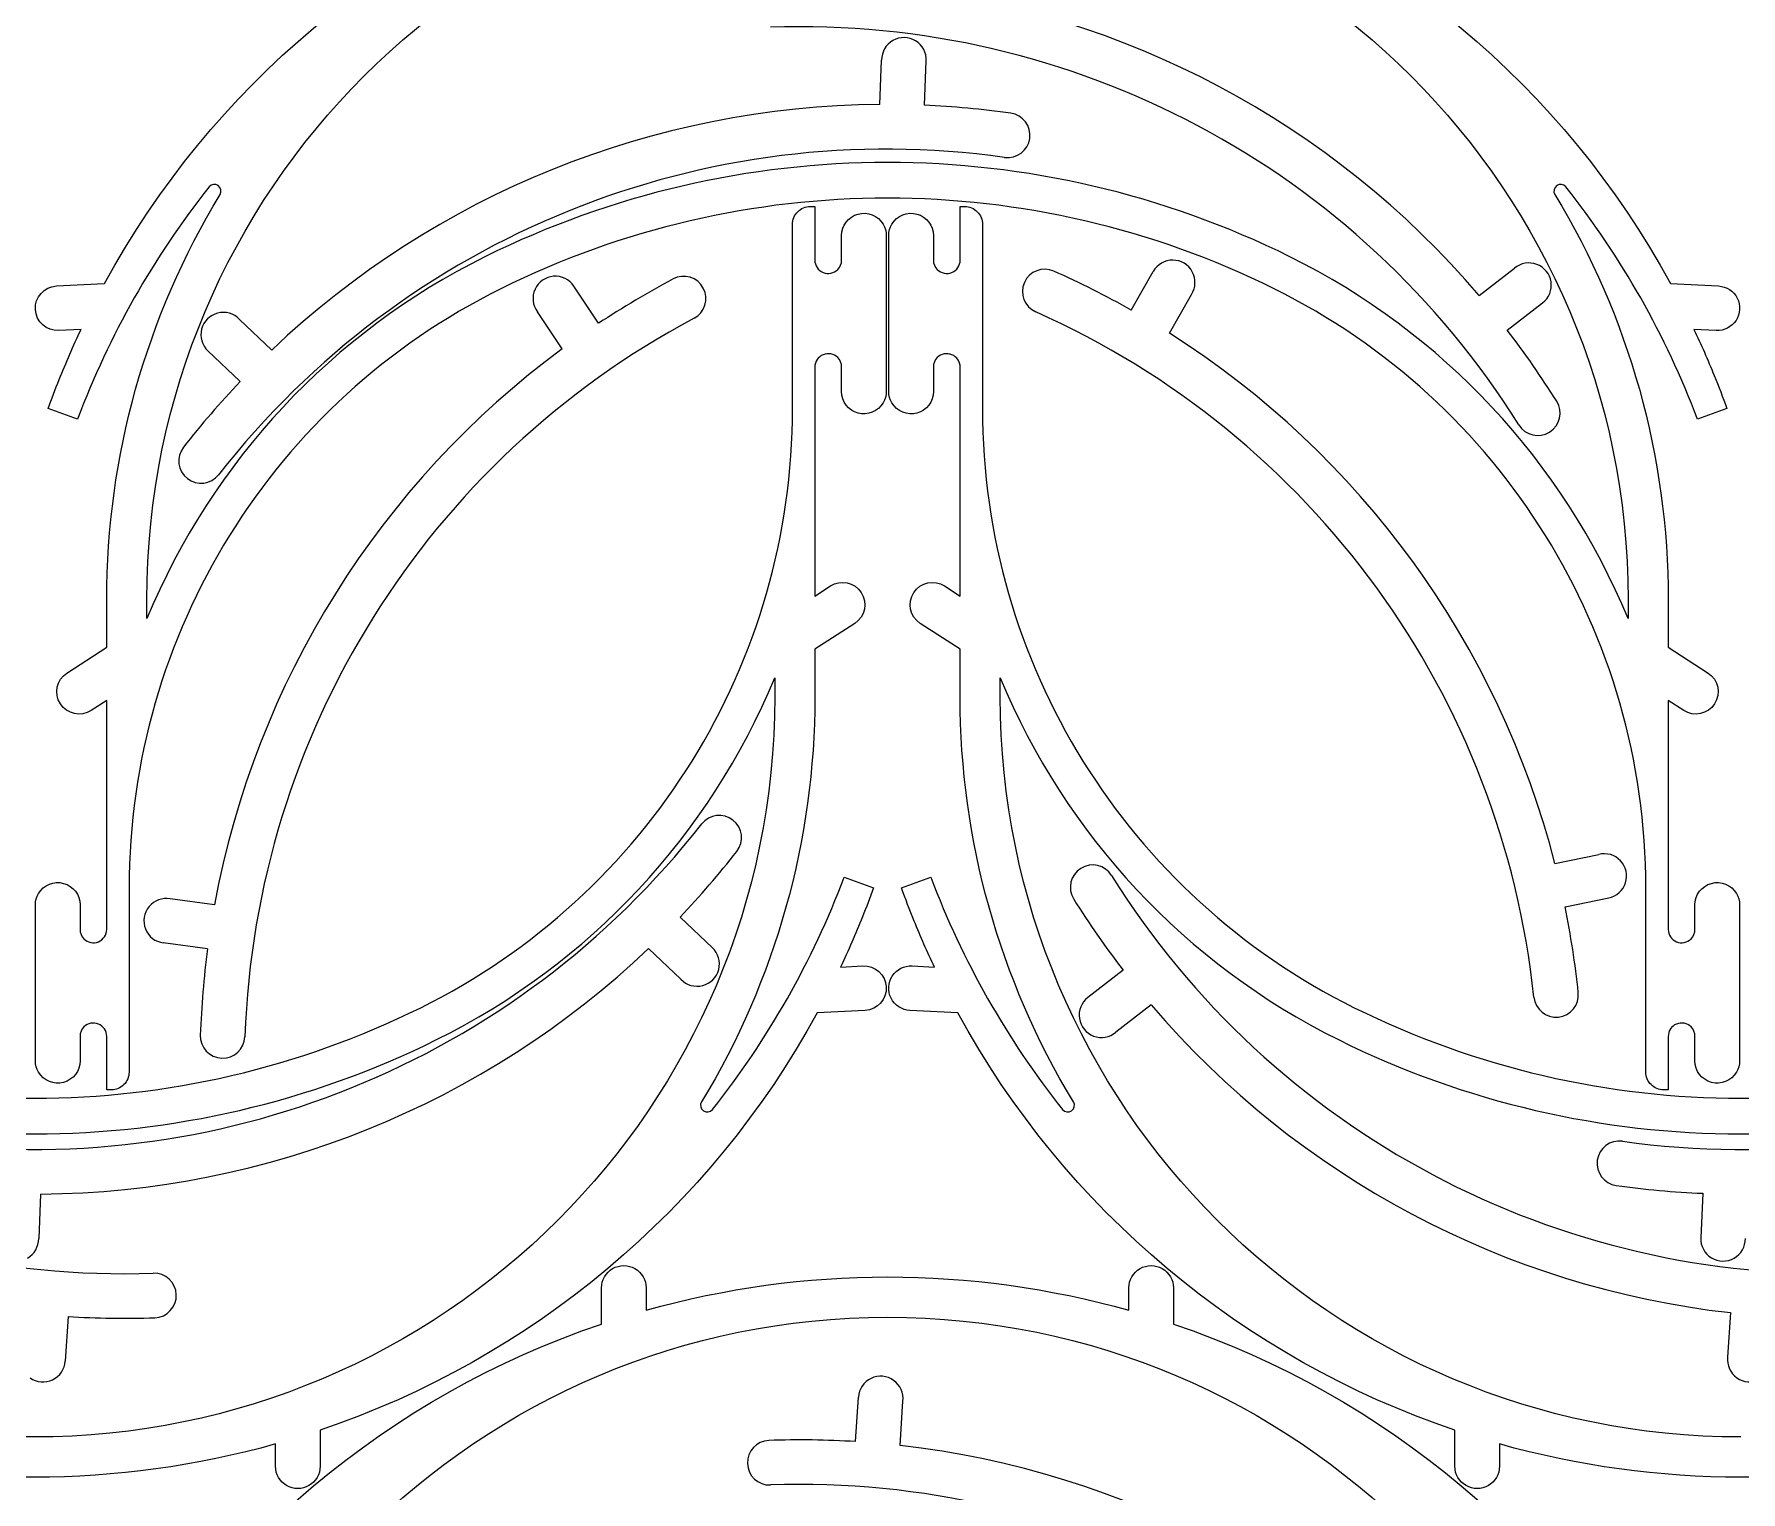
# Model space of a CAD drawing. Extents: x 3 to 3398, y -5 to 2267.
# Drawn here: x 2174 to 2716, y 800 to 1263 of the extents above; entities that cross this region are included whole.
import ezdxf

# ---------------------------------------------------------------- set-up
doc = ezdxf.new("R2010")
doc.units = 0
doc.layers.add('Capa_1', color=7, linetype='CONTINUOUS')

msp = doc.modelspace()

# ---------------------------------------------------------------- linework, layer by layer
at = {"layer": 'Capa_1', "color": 7}
for points in [[(2442.357894, 1240.93336), (2442.958306, 1255.093861)], [(2456.533416, 1240.687208), (2457.133829, 1254.847709)], [(2420.313781, 1208.511893), (2421.731106, 1208.511893), (2421.731106, 1198.590605)], [(2467.897143, 1191.503991), (2467.897143, 1198.590605), (2467.897143, 1208.511893)], [(2414.644492, 1144.291124), (2414.644492, 1198.590605)], [(2474.983758, 1202.842573), (2474.983758, 1198.590605)], [(2522.25733, 1175.561483), (2529.252075, 1187.888437)], [(2632.774315, 1180.252608), (2644.007826, 1188.894859)], [(2353.03517, 1171.39304), (2345.197581, 1183.20204)], [(2534.409294, 1168.258352), (2541.404038, 1180.585308)], [(2641.697602, 1169.235304), (2652.931113, 1177.877556)], [(2249.179127, 1162.884072), (2238.910515, 1172.653202)], [(2341.422247, 1163.260018), (2333.584658, 1175.069018)], [(2188.60626, 1169.476892), (2181.529523, 1169.102945)], [(2708.089679, 1169.103314), (2701.012957, 1169.477289)], [(2239.153104, 1152.859861), (2228.884495, 1162.628992)], [(2421.731106, 1157.488271), (2421.731106, 1084.68292)], [(2187.458574, 1140.900489), (2178.124598, 1144.263257)], [(2711.494598, 1144.263626), (2702.16062, 1140.900857)], [(2462.951197, 1087.897408), (2462.951395, 1087.897805)], [(2462.951395, 1087.897805), (2467.897143, 1084.68292)], [(2680.08508, 1083.618337), (2680.08508, 1077.537937)], [(2692.840986, 1083.617572), (2692.840986, 1068.420243), (2692.842488, 1068.445755), (2705.511483, 1060.210457)], [(2434.401397, 1076.014573), (2421.73239, 1067.779276), (2421.730891, 1067.804787)], [(2467.897143, 1052.60709), (2467.897143, 1067.804419), (2467.895641, 1067.778907), (2455.226646, 1076.014205)], [(2184.107708, 1060.210089), (2196.776715, 1068.445386), (2196.778215, 1068.419874)], [(2480.653049, 1052.606324), (2480.653049, 1058.686724)], [(2196.777999, 978.736391), (2196.777999, 1051.541742)], [(2697.786734, 1048.326857), (2692.840986, 1051.541742)], [(2697.786932, 1048.327254), (2697.786734, 1048.326857)], [(2656.874358, 999.699652), (2670.759485, 1002.542809)], [(2431.050531, 995.324173), (2440.384507, 991.961405)], [(2449.243531, 991.961036), (2458.577509, 995.323805)], [(2203.864613, 991.933537), (2203.864613, 937.634057)], [(2231.013562, 986.569188), (2216.963931, 988.436842)], [(2660.064887, 985.885653), (2673.950014, 988.72881)], [(2378.946933, 982.660308), (2389.215542, 972.891177)], [(2228.794423, 972.566282), (2214.744792, 974.433938)], [(2368.920909, 972.636097), (2379.189521, 962.866967)], [(2429.902845, 966.74777), (2436.979582, 967.121717)], [(2452.64845, 967.121348), (2459.725172, 966.747373)], [(2519.697483, 965.728264), (2508.463972, 957.086013)], [(2528.62077, 954.71096), (2517.387259, 946.068709)], [(2437.727617, 952.968246), (2422.474824, 952.162129)], [(2692.840986, 944.720671), (2692.840986, 937.634057), (2692.840986, 927.712769), (2691.423663, 927.712769)], [(2198.195325, 927.712769), (2196.777999, 927.712769), (2196.777999, 937.634057)], [(2685.754371, 933.382089), (2685.754371, 937.634057)], [(2703.795644, 894.832961), (2703.195231, 880.67246)], [(2175.742143, 894.586809), (2175.14173, 880.426308)], [(2353.953591, 853.28447), (2353.953591, 864.757018)], [(2368.126822, 864.757018), (2368.126822, 857.670403)], [(2535.665836, 864.757018), (2535.665836, 853.28447)], [(2712.582911, 856.896555), (2711.699859, 842.750866)], [(2184.477482, 855.659614), (2183.594428, 841.513927)], [(2434.688579, 815.894861), (2435.571633, 830.040548)], [(2448.812174, 814.65792), (2449.695226, 828.803609)], [(2264.555514, 819.531099), (2264.555514, 808.058551)], [(2625.072293, 808.058551), (2625.072293, 819.531099)], [(2250.382283, 808.058551), (2250.382283, 815.145165)]]:
    msp.add_lwpolyline(points, dxfattribs=at)
for points in [[(2572.683502, 1192.537755)], [(2588.054627, 943.686907)]]:
    msp.add_lwpolyline(points, close=True, dxfattribs=at)
for points in [[(2209.533908, 1083.618337), (2209.558608, 1213.539988), (2314.887841, 1318.849198), (2444.809494, 1318.849198)], [(2444.809494, 1318.849198), (2574.731147, 1318.849198), (2680.06038, 1213.539988), (2680.08508, 1083.618337)], [(2196.034282, 1184.062533), (2230.154564, 1246.53226), (2286.528475, 1293.878781), (2353.953591, 1316.693563)], [(2535.665836, 1316.693563), (2603.090802, 1293.87882), (2659.464613, 1246.532444), (2693.58491, 1184.062901)], [(2632.774315, 1180.252608), (2586.093907, 1235.028071), (2520.326444, 1269.997251), (2448.812174, 1278.067013)], [(2645.399377, 1139.092741), (2594.416625, 1220.682196), (2503.779165, 1268.874989), (2407.629248, 1265.517361)], [(2446.559179, 1261.32092), (2444.317036, 1260.053254), (2442.938587, 1257.669476), (2442.958306, 1255.093861)], [(2453.751323, 1261.196031), (2451.554544, 1262.540777), (2448.801321, 1262.588585), (2446.559179, 1261.32092)], [(2457.133829, 1254.847709), (2457.242958, 1257.421087), (2455.948102, 1259.851286), (2453.751323, 1261.196031)], [(2482.003414, 1224.147667), (2386.731184, 1237.537304), (2291.552727, 1199.082711), (2232.320843, 1123.26936)], [(2442.357894, 1240.93336), (2370.391866, 1240.383082), (2301.32941, 1212.480039), (2249.179127, 1162.884072)], [(2483.975922, 1238.183022), (2474.874427, 1239.46215), (2465.716106, 1240.297866), (2456.533416, 1240.687208)], [(2490.005958, 1230.179286), (2490.550575, 1234.0545), (2487.851029, 1237.637639), (2483.975922, 1238.183022)], [(2572.683502, 1192.537755), (2492.119468, 1232.508707), (2397.499516, 1232.508707), (2316.935483, 1192.537755)], [(2482.003414, 1224.147667), (2485.878736, 1223.603816), (2489.461341, 1226.304071), (2490.005958, 1230.179286)], [(2567.644126, 1182.380596), (2490.255031, 1220.776336), (2399.363946, 1220.776336), (2321.974851, 1182.380596)], [(2229.294531, 1214.734986), (2211.613433, 1192.436039), (2197.500159, 1167.528122), (2187.458574, 1140.900489)], [(2232.174895, 1215.159307), (2231.253351, 1215.800611), (2229.991993, 1215.614794), (2229.294531, 1214.734986)], [(2232.777809, 1212.310967), (2233.360465, 1213.270669), (2233.09644, 1214.518002), (2232.174895, 1215.159307)], [(2657.444319, 1215.159699), (2656.522769, 1214.518402), (2656.258734, 1213.271071), (2656.841382, 1212.311364)], [(2660.32468, 1214.735355), (2659.627225, 1215.615169), (2658.365869, 1215.800996), (2657.444319, 1215.159699)], [(2702.16062, 1140.900857), (2692.119041, 1167.52849), (2678.005772, 1192.436406), (2660.32468, 1214.735355)], [(2196.778215, 1083.617204), (2196.778222, 1129.000766), (2209.23006, 1173.51443), (2232.777809, 1212.310967)], [(2656.841382, 1212.311364), (2680.38914, 1173.51482), (2692.840981, 1129.001145), (2692.840986, 1083.617572)], [(2414.644492, 1202.842573), (2414.644484, 1204.346167), (2415.241779, 1205.788181), (2416.304978, 1206.851385)], [(2416.304978, 1206.851385), (2417.368176, 1207.914589), (2418.810187, 1208.511892), (2420.313781, 1208.511893)], [(2430.235043, 1199.299266), (2430.235064, 1202.489863), (2432.367256, 1205.287035), (2435.443795, 1206.132502)], [(2435.443795, 1206.132502), (2438.520334, 1206.97797), (2441.782525, 1205.663235), (2443.413029, 1202.920724)], [(2446.215222, 1202.920724), (2447.845728, 1205.663233), (2451.107917, 1206.977966), (2454.184455, 1206.132499)], [(2454.184455, 1206.132499), (2457.260993, 1205.287032), (2459.393185, 1202.489862), (2459.393206, 1199.299266)], [(2467.897143, 1208.511893), (2467.897143, 1208.511893), (2469.314466, 1208.511893), (2469.314466, 1208.511893)], [(2469.314466, 1208.511893), (2470.818061, 1208.511893), (2472.260071, 1207.914591), (2473.323271, 1206.851386)], [(2473.323271, 1206.851386), (2474.38647, 1205.788181), (2474.983765, 1204.346168), (2474.983758, 1202.842573)], [(2414.644492, 1198.590605), (2414.644492, 1198.590605), (2414.644492, 1202.842573), (2414.644492, 1202.842573)], [(2421.731106, 1198.590605), (2421.731106, 1198.590605), (2421.731106, 1191.503991), (2421.731106, 1191.503991)], [(2430.235043, 1191.503991), (2430.235043, 1191.503991), (2430.235043, 1199.299266), (2430.235043, 1199.299266)], [(2443.413029, 1202.920724), (2444.064441, 1201.82505), (2444.408264, 1200.573958), (2444.408272, 1199.299266)], [(2444.408272, 1199.299266), (2444.408272, 1199.299266), (2444.408272, 1149.692995), (2444.408272, 1149.692995)], [(2445.219978, 1199.299266), (2445.219987, 1200.573958), (2445.56381, 1201.82505), (2446.215222, 1202.920724)], [(2445.219978, 1149.692995), (2445.219978, 1149.692995), (2445.219978, 1199.299266), (2445.219978, 1199.299266)], [(2459.393206, 1199.299266), (2459.393206, 1199.299266), (2459.393206, 1191.503991), (2459.393206, 1191.503991)], [(2474.983758, 1198.590605), (2474.983758, 1198.590605), (2474.983758, 1144.291124), (2474.983758, 1144.291124)], [(2316.935483, 1192.537755), (2268.402474, 1168.458634), (2230.244532, 1127.601168), (2209.533908, 1077.537937)], [(2421.731106, 1191.503991), (2421.731107, 1189.784231), (2422.767066, 1188.233811), (2424.355916, 1187.575687)], [(2424.355916, 1187.575687), (2425.944767, 1186.917564), (2427.773613, 1187.281343), (2428.989667, 1188.497395)], [(2428.989667, 1188.497395), (2429.787067, 1189.294793), (2430.235042, 1190.376298), (2430.235043, 1191.503991)], [(2459.393206, 1191.503991), (2459.393207, 1190.376299), (2459.841181, 1189.294794), (2460.63858, 1188.497395)], [(2460.63858, 1188.497395), (2461.854634, 1187.281341), (2463.683481, 1186.917561), (2465.272333, 1187.575684)], [(2465.272333, 1187.575684), (2466.861184, 1188.233808), (2467.897143, 1189.78423), (2467.897143, 1191.503991)], [(2497.657744, 1187.980132), (2494.082458, 1189.571115), (2489.894339, 1187.962982), (2488.302649, 1184.388011)], [(2522.25733, 1175.561483), (2514.263646, 1180.097388), (2506.054086, 1184.241834), (2497.657744, 1187.980132)], [(2535.484717, 1191.479756), (2532.909111, 1191.50345), (2530.52319, 1190.128655), (2529.252075, 1187.888437)], [(2541.650234, 1187.774382), (2540.420549, 1190.037606), (2538.060323, 1191.456062), (2535.484717, 1191.479756)], [(2541.404038, 1180.585308), (2542.785673, 1182.759104), (2542.87992, 1185.511158), (2541.650234, 1187.774382)], [(2680.08508, 1077.537937), (2659.374455, 1127.601168), (2621.216512, 1168.458635), (2572.683502, 1192.537755)], [(2651.092626, 1190.139107), (2648.680316, 1191.041848), (2645.968186, 1190.565538), (2644.007826, 1188.894859)], [(2655.619977, 1184.549328), (2655.238049, 1187.096545), (2653.504936, 1189.236366), (2651.092626, 1190.139107)], [(2174.083956, 1175.805937), (2173.877499, 1179.712286), (2176.875292, 1183.047095), (2180.781488, 1183.256416)], [(2180.781488, 1183.256416), (2180.781488, 1183.256416), (2196.034282, 1184.062533), (2196.034282, 1184.062533)], [(2321.974851, 1182.380596), (2249.626542, 1146.485783), (2203.864604, 1072.696867), (2203.864613, 991.933537)], [(2332.837651, 1182.223354), (2331.768835, 1179.879892), (2332.054796, 1177.141144), (2333.584658, 1175.069018)], [(2338.729626, 1186.349753), (2336.161973, 1186.146441), (2333.906468, 1184.566815), (2332.837651, 1182.223354)], [(2345.197581, 1183.20204), (2343.773275, 1185.348091), (2341.297279, 1186.553066), (2338.729626, 1186.349753)], [(2376.708547, 1185.497412), (2368.593431, 1181.182523), (2360.692972, 1176.475505), (2353.03517, 1171.39304)], [(2386.291428, 1182.566619), (2384.454238, 1186.021851), (2380.164143, 1187.333918), (2376.708547, 1185.497412)], [(2383.36253, 1172.983159), (2386.817399, 1174.821032), (2388.128617, 1179.111387), (2386.291428, 1182.566619)], [(2488.302649, 1184.388011), (2486.71096, 1180.81304), (2488.318264, 1176.624602), (2491.89292, 1175.032206)], [(2685.754371, 991.933537), (2685.754379, 1072.696869), (2639.992438, 1146.485785), (2567.644126, 1182.380596)], [(2652.931113, 1177.877556), (2654.972581, 1179.448093), (2656.001904, 1182.002112), (2655.619977, 1184.549328)], [(2693.58491, 1184.062901), (2693.58491, 1184.062901), (2708.837713, 1183.256813), (2708.837713, 1183.256813)], [(2708.837713, 1183.256813), (2711.365992, 1183.123189), (2713.630931, 1181.650895), (2714.779349, 1179.39453)], [(2714.779349, 1179.39453), (2715.927768, 1177.138164), (2715.785193, 1174.440522), (2714.405332, 1172.31778)], [(2181.529523, 1169.102945), (2177.623024, 1168.899352), (2174.290413, 1171.899589), (2174.083956, 1175.805937)], [(2231.994548, 1174.631281), (2229.501064, 1173.985645), (2227.553751, 1172.038684), (2226.907666, 1169.545317)], [(2238.910515, 1172.653202), (2237.135538, 1174.519687), (2234.488032, 1175.276916), (2231.994548, 1174.631281)], [(2383.36253, 1172.983159), (2298.415446, 1127.815991), (2244.017499, 1040.761078), (2240.659868, 944.611162)], [(2650.178391, 957.170945), (2640.12186, 1052.852429), (2579.78378, 1135.900672), (2491.89292, 1175.032206)], [(2714.405332, 1172.31778), (2713.025471, 1170.195038), (2710.617958, 1168.96969), (2708.089679, 1169.103314)], [(2181.650761, 1153.538416), (2183.80571, 1158.921126), (2186.125301, 1164.236451), (2188.60626, 1169.476892)], [(2226.907666, 1169.545317), (2226.26158, 1167.051949), (2227.018331, 1164.404307), (2228.884495, 1162.628992)], [(2656.874358, 999.699652), (2638.930268, 1069.394856), (2595.148344, 1129.655505), (2534.409294, 1168.258352)], [(2657.418987, 1146.603465), (2652.548527, 1154.397822), (2647.301867, 1161.950691), (2641.697602, 1169.235304)], [(2701.012957, 1169.477289), (2703.291567, 1164.664226), (2705.434096, 1159.787909), (2707.437994, 1154.854145)], [(2341.422247, 1163.260018), (2283.523953, 1120.514264), (2244.05225, 1057.346335), (2231.013562, 986.569188)], [(2424.355955, 1161.416505), (2422.767113, 1160.758403), (2421.731142, 1159.208015), (2421.731106, 1157.488271)], [(2428.989667, 1160.494781), (2427.773623, 1161.710823), (2425.944798, 1162.074607), (2424.355955, 1161.416505)], [(2430.235043, 1157.488271), (2430.23502, 1158.615934), (2429.787046, 1159.697404), (2428.989667, 1160.494781)], [(2460.63858, 1160.494781), (2459.841202, 1159.697403), (2459.393229, 1158.615933), (2459.393206, 1157.488271)], [(2465.272294, 1161.416508), (2463.68345, 1162.07461), (2461.854623, 1161.710825), (2460.63858, 1160.494781)], [(2467.897143, 1157.488271), (2467.897109, 1159.208016), (2466.861137, 1160.758406), (2465.272294, 1161.416508)], [(2430.235043, 1149.692995), (2430.235043, 1149.692995), (2430.235043, 1157.488271), (2430.235043, 1157.488271)], [(2459.393206, 1157.488271), (2459.393206, 1157.488271), (2459.393206, 1149.692995), (2459.393206, 1149.692995)], [(2467.897143, 1084.68292), (2467.897143, 1084.68292), (2467.897143, 1157.488271), (2467.897143, 1157.488271)], [(2178.124598, 1144.263257), (2179.245778, 1147.375314), (2180.421345, 1150.467507), (2181.650761, 1153.538416)], [(2239.153104, 1152.859861), (2232.818087, 1146.200958), (2226.810676, 1139.237889), (2221.152163, 1131.995331)], [(2435.443768, 1142.85971), (2432.367222, 1143.705192), (2430.235038, 1146.502388), (2430.235043, 1149.692995)], [(2444.408272, 1149.692995), (2444.408274, 1148.418284), (2444.064451, 1147.167171), (2443.413029, 1146.07148)], [(2446.215222, 1146.07148), (2445.5638, 1147.167171), (2445.219977, 1148.418284), (2445.219978, 1149.692995)], [(2459.393206, 1149.692995), (2459.39321, 1146.502389), (2457.261027, 1143.705196), (2454.184482, 1142.859713)], [(2707.437994, 1154.854145), (2708.860684, 1151.351377), (2710.213157, 1147.820498), (2711.494598, 1144.263626)], [(2296.534255, 953.844066), (2368.882564, 989.738879), (2414.644501, 1063.527795), (2414.644492, 1144.291124)], [(2443.413029, 1146.07148), (2441.782519, 1143.328961), (2438.520314, 1142.014227), (2435.443768, 1142.85971)], [(2454.184482, 1142.859713), (2451.107937, 1142.014231), (2447.845733, 1143.328963), (2446.215222, 1146.07148)], [(2474.983758, 1144.291124), (2474.98375, 1063.527793), (2520.745691, 989.738876), (2593.094003, 953.844066)], [(2655.163802, 1136.839487), (2658.482461, 1138.913226), (2659.49207, 1143.284396), (2657.418987, 1146.603465)], [(2645.399377, 1139.092741), (2647.473773, 1135.774492), (2651.845142, 1134.765747), (2655.163802, 1136.839487)], [(2221.152163, 1131.995331), (2218.743499, 1128.91114), (2219.290666, 1124.458383), (2222.37438, 1122.049109)], [(2222.37438, 1122.049109), (2225.458095, 1119.639836), (2229.91096, 1120.186122), (2232.320843, 1123.26936)], [(2426.67684, 1087.897805), (2429.958026, 1090.02386), (2434.341156, 1089.090868), (2436.472023, 1085.812805)], [(2453.161786, 1085.808678), (2455.291192, 1089.084489), (2459.670205, 1090.018822), (2462.951197, 1087.897408)], [(2421.731106, 1084.68292), (2421.731106, 1084.68292), (2426.67684, 1087.897805), (2426.67684, 1087.897805)], [(2436.472023, 1085.812805), (2438.60289, 1082.534741), (2437.67633, 1078.150248), (2434.401397, 1076.014573)], [(2455.226646, 1076.014205), (2451.956036, 1078.15159), (2451.03238, 1082.532867), (2453.161786, 1085.808678)], [(2196.778215, 1068.419874), (2196.778215, 1068.419874), (2196.778215, 1083.617203), (2196.778215, 1083.617204)], [(2209.533908, 1077.537937), (2209.533908, 1077.537937), (2209.533908, 1083.618337), (2209.533908, 1083.618337)], [(2421.730891, 1067.804787), (2421.730891, 1067.804787), (2421.730891, 1052.607458), (2421.730891, 1052.607458)], [(2182.037082, 1050.411857), (2179.906215, 1053.68992), (2180.832775, 1058.074414), (2184.107708, 1060.210089)], [(2301.573623, 943.686907), (2350.106632, 967.766027), (2388.264573, 1008.623494), (2408.975198, 1058.686724)], [(2408.975198, 1058.686724), (2408.975198, 1058.686724), (2408.975198, 1052.606324), (2408.975198, 1052.606324)], [(2480.653049, 1058.686724), (2501.363674, 1008.623494), (2539.521617, 967.766027), (2588.054627, 943.686907)], [(2705.511483, 1060.210457), (2708.782093, 1058.073072), (2709.705749, 1053.691794), (2707.576343, 1050.415984)], [(2173.699612, 817.375464), (2043.777959, 817.375464), (1938.448726, 922.684674), (1938.424025, 1052.606324)], [(2408.975198, 1052.606324), (2408.950497, 922.684674), (2303.621264, 817.375464), (2173.699612, 817.375464)], [(2421.730891, 1052.607458), (2421.730883, 1007.223896), (2409.279045, 962.710231), (2385.731296, 923.913695)], [(2503.896747, 923.913298), (2480.348989, 962.709842), (2467.897148, 1007.223517), (2467.897143, 1052.60709)], [(2715.928635, 817.375464), (2586.006982, 817.375464), (2480.677749, 922.684674), (2480.653049, 1052.606324)], [(2191.832265, 1048.326857), (2188.551079, 1046.200802), (2184.167949, 1047.133794), (2182.037082, 1050.411857)], [(2196.777999, 1051.541742), (2196.777999, 1051.541742), (2191.832265, 1048.326857), (2191.832265, 1048.326857)], [(2692.840986, 1051.541742), (2692.840986, 1051.541742), (2692.840986, 978.736391), (2692.840986, 978.736391)], [(2707.576343, 1050.415984), (2705.446937, 1047.140173), (2701.067924, 1046.205839), (2697.786932, 1048.327254)], [(2395.725656, 1013.47106), (2392.641941, 1015.880333), (2388.189076, 1015.334048), (2385.779193, 1012.250809)], [(2136.096622, 911.372503), (2231.368852, 897.982866), (2326.54731, 936.437459), (2385.779193, 1012.250809)], [(2396.947874, 1003.524838), (2399.356537, 1006.60903), (2398.809371, 1011.061787), (2395.725656, 1013.47106)], [(2678.325646, 911.372503), (2773.597876, 897.982866), (2868.776333, 936.437459), (2928.008217, 1012.250809)], [(2378.946933, 982.660308), (2385.28195, 989.319211), (2391.28936, 996.28228), (2396.947874, 1003.524838)], [(2677.672703, 1000.55536), (2675.900269, 1002.424225), (2673.253822, 1003.18504), (2670.759485, 1002.542809)], [(2506.231283, 998.124081), (2502.912624, 996.050342), (2501.903015, 991.679172), (2503.976098, 988.360103)], [(2515.995708, 995.870827), (2513.921312, 999.189076), (2509.549943, 1000.197821), (2506.231283, 998.124081)], [(2679.291461, 993.546639), (2680.064813, 996.003488), (2679.445137, 998.686494), (2677.672703, 1000.55536)], [(1973.766684, 995.870827), (2024.749436, 914.281372), (2115.386897, 866.088579), (2211.536813, 869.446207)], [(2175.096076, 990.153181), (2176.726586, 992.895701), (2179.988792, 994.210434), (2183.065338, 993.364952)], [(2183.065338, 993.364952), (2186.141884, 992.519469), (2188.274067, 989.722274), (2188.274062, 986.531666)], [(2389.214574, 921.489676), (2406.895672, 943.788623), (2421.008947, 968.69654), (2431.050531, 995.324173)], [(2458.577509, 995.323805), (2468.619088, 968.696172), (2482.732357, 943.788256), (2500.413449, 921.489307)], [(2515.995708, 995.870827), (2566.97846, 914.281372), (2657.61592, 866.088579), (2753.765837, 869.446207)], [(2673.950014, 988.72881), (2676.473352, 989.245479), (2678.51811, 991.08979), (2679.291461, 993.546639)], [(2701.344923, 986.531666), (2701.344919, 989.722273), (2703.477102, 992.519466), (2706.553647, 993.364948)], [(2706.553647, 993.364948), (2709.630192, 994.210431), (2712.892396, 992.895699), (2714.522907, 990.153181)], [(2174.100833, 986.531666), (2174.100831, 987.806378), (2174.444654, 989.05749), (2175.096076, 990.153181)], [(2216.963931, 988.436842), (2214.430852, 988.903553), (2211.843886, 987.96), (2210.20611, 985.972037)], [(2440.384507, 991.961405), (2439.263327, 988.849348), (2438.08776, 985.757154), (2436.858345, 982.686246)], [(2453.300135, 981.370517), (2451.877444, 984.873284), (2450.524972, 988.404164), (2449.243531, 991.961036)], [(2503.976098, 988.360103), (2508.846558, 980.565746), (2514.093218, 973.012877), (2519.697483, 965.728264)], [(2685.754371, 937.634057), (2685.754371, 937.634057), (2685.754371, 991.933537), (2685.754371, 991.933537)], [(2714.522907, 990.153181), (2715.174329, 989.05749), (2715.518152, 987.806378), (2715.518151, 986.531666)], [(2174.100833, 936.925396), (2174.100833, 936.925396), (2174.100833, 986.531666), (2174.100833, 986.531666)], [(2188.274062, 986.531666), (2188.274062, 986.531666), (2188.274062, 978.736391), (2188.274062, 978.736391)], [(2210.20611, 985.972037), (2208.568334, 983.984074), (2208.13732, 981.264348), (2209.08019, 978.867411)], [(2436.858345, 982.686246), (2434.703395, 977.303536), (2432.383804, 971.98821), (2429.902845, 966.74777)], [(2664.27403, 958.65249), (2663.31331, 967.79308), (2661.908604, 976.881538), (2660.064887, 985.885653)], [(2701.344923, 978.736391), (2701.344923, 978.736391), (2701.344923, 986.531666), (2701.344923, 986.531666)], [(2715.518151, 986.531666), (2715.518151, 986.531666), (2715.518151, 936.925396), (2715.518151, 936.925396)], [(2188.274062, 978.736391), (2188.274086, 977.608728), (2188.722059, 976.527258), (2189.519438, 975.729881)], [(2194.15315, 974.808157), (2195.741993, 975.466258), (2196.777964, 977.016647), (2196.777999, 978.736391)], [(2209.08019, 978.867411), (2210.023061, 976.470475), (2212.191531, 974.773294), (2214.744792, 974.433938)], [(2459.725172, 966.747373), (2457.446562, 971.560436), (2455.304033, 976.436752), (2453.300135, 981.370517)], [(2692.840986, 978.736391), (2692.84102, 977.016646), (2693.876992, 975.466255), (2695.465835, 974.808153)], [(2700.099549, 975.729881), (2700.896927, 976.527258), (2701.3449, 977.608728), (2701.344923, 978.736391)], [(2175.742143, 894.586809), (2247.70817, 895.137087), (2316.770626, 923.040131), (2368.920909, 972.636097)], [(2189.519438, 975.729881), (2190.735482, 974.513839), (2192.564307, 974.150055), (2194.15315, 974.808157)], [(2228.794423, 972.566282), (2227.583291, 963.455487), (2226.815983, 954.291178), (2226.495219, 945.105835)], [(2391.192371, 965.974853), (2391.838456, 968.46822), (2391.081705, 971.115863), (2389.215542, 972.891177)], [(2695.465835, 974.808153), (2697.054679, 974.150051), (2698.883506, 974.513837), (2700.099549, 975.729881)], [(2386.105488, 960.888889), (2388.598973, 961.534524), (2390.546285, 963.481485), (2391.192371, 965.974853)], [(2436.979582, 967.121717), (2440.886081, 967.32531), (2444.218692, 964.325073), (2444.425149, 960.418725)], [(2446.332797, 963.906882), (2447.712658, 966.029624), (2450.120171, 967.254972), (2452.64845, 967.121348)], [(2379.189521, 962.866967), (2380.964498, 961.000483), (2383.612004, 960.243253), (2386.105488, 960.888889)], [(2444.425149, 960.418725), (2444.631607, 956.512376), (2441.633813, 953.177566), (2437.727617, 952.968246)], [(2445.95878, 956.830132), (2444.810361, 959.086498), (2444.952936, 961.78414), (2446.332797, 963.906882)], [(2451.900416, 952.967849), (2449.372137, 953.101472), (2447.107198, 954.573766), (2445.95878, 956.830132)], [(2508.463972, 957.086013), (2506.422504, 955.515475), (2505.393181, 952.961456), (2505.775108, 950.41424)], [(2528.62077, 954.71096), (2575.301178, 899.935497), (2641.068641, 864.966317), (2712.582911, 856.896555)], [(2650.178391, 957.170945), (2650.588221, 953.279168), (2654.074977, 950.456232), (2657.966836, 950.865292)], [(2657.966836, 950.865292), (2661.858695, 951.274352), (2664.68232, 954.76055), (2664.27403, 958.65249)], [(2050.86498, 953.844066), (2128.254075, 915.448326), (2219.14516, 915.448326), (2296.534255, 953.844066)], [(2194.153189, 948.648974), (2192.564339, 949.307098), (2190.735493, 948.943319), (2189.519438, 947.727266)], [(2422.474824, 952.162129), (2388.354541, 889.692402), (2331.98063, 842.345881), (2264.555514, 819.531099)], [(2467.153219, 952.161761), (2467.153219, 952.161761), (2451.900416, 952.967849), (2451.900416, 952.967849)], [(2625.072293, 819.531099), (2557.647327, 842.345842), (2501.273516, 889.692218), (2467.153219, 952.161761)], [(2505.775108, 950.41424), (2506.157036, 947.867024), (2507.89015, 945.727202), (2510.302459, 944.824461)], [(2593.094003, 953.844066), (2670.483098, 915.448326), (2761.374183, 915.448326), (2838.763278, 953.844066)], [(2700.099549, 947.727266), (2698.883495, 948.943321), (2697.054648, 949.307101), (2695.465796, 948.648977)], [(2045.825603, 943.686907), (2126.389637, 903.715955), (2221.009589, 903.715955), (2301.573623, 943.686907)], [(2189.519438, 947.727266), (2188.722038, 946.929868), (2188.274063, 945.848364), (2188.274062, 944.720671)], [(2188.274062, 944.720671), (2188.274062, 944.720671), (2188.274062, 936.925396), (2188.274062, 936.925396)], [(2196.777999, 944.720671), (2196.777998, 946.440431), (2195.74204, 947.990851), (2194.153189, 948.648974)], [(2196.777999, 937.634057), (2196.777999, 937.634057), (2196.777999, 944.720671), (2196.777999, 944.720671)], [(2226.495219, 945.105835), (2226.359411, 941.194895), (2229.419343, 937.914155), (2233.330256, 937.777574)], [(2233.330256, 937.777574), (2237.241169, 937.640993), (2240.522514, 940.700276), (2240.659868, 944.611162)], [(2510.302459, 944.824461), (2512.714769, 943.92172), (2515.426899, 944.39803), (2517.387259, 946.068709)], [(2588.054627, 943.686907), (2668.618661, 903.715955), (2763.238613, 903.715955), (2843.802646, 943.686907)], [(2695.465796, 948.648977), (2693.876945, 947.990854), (2692.840986, 946.440432), (2692.840986, 944.720671)], [(2701.344923, 944.720671), (2701.344922, 945.848363), (2700.896948, 946.929868), (2700.099549, 947.727266)], [(2701.344923, 936.925396), (2701.344923, 936.925396), (2701.344923, 944.720671), (2701.344923, 944.720671)], [(2175.096076, 933.303937), (2174.444664, 934.399612), (2174.100842, 935.650703), (2174.100833, 936.925396)], [(2183.06531, 930.092159), (2179.988771, 929.246692), (2176.726581, 930.561427), (2175.096076, 933.303937)], [(2188.274062, 936.925396), (2188.274042, 933.734799), (2186.141849, 930.937627), (2183.06531, 930.092159)], [(2203.864613, 933.382089), (2203.864621, 931.878495), (2203.267326, 930.436481), (2202.204127, 929.373277)], [(2203.864613, 937.634057), (2203.864613, 937.634057), (2203.864613, 933.382089), (2203.864613, 933.382089)], [(2687.414858, 929.373276), (2686.351659, 930.43648), (2685.754364, 931.878494), (2685.754371, 933.382089)], [(2706.553674, 930.092163), (2703.477136, 930.93763), (2701.344944, 933.7348), (2701.344923, 936.925396)], [(2714.522907, 933.303937), (2712.892401, 930.561429), (2709.630212, 929.246696), (2706.553674, 930.092163)], [(2715.518151, 936.925396), (2715.518142, 935.650703), (2715.174319, 934.399612), (2714.522907, 933.303937)], [(2202.204127, 929.373277), (2201.140929, 928.310072), (2199.698919, 927.71277), (2198.195325, 927.712769)], [(2691.423663, 927.712769), (2689.920068, 927.712769), (2688.478058, 928.310071), (2687.414858, 929.373276)], [(2385.731296, 923.913695), (2385.14864, 922.953993), (2385.412666, 921.70666), (2386.33421, 921.065355)], [(2503.293809, 921.064963), (2504.215359, 921.70626), (2504.479395, 922.953591), (2503.896747, 923.913298)], [(2386.33421, 921.065355), (2387.255755, 920.424051), (2388.517112, 920.609867), (2389.214574, 921.489676)], [(2500.413449, 921.489307), (2501.110904, 920.609493), (2502.372259, 920.423666), (2503.293809, 921.064963)], [(2678.325646, 911.372503), (2674.450324, 911.916353), (2670.867719, 909.216098), (2670.323102, 905.340884)], [(2670.323102, 905.340884), (2669.778485, 901.465669), (2672.478031, 897.88253), (2676.353138, 897.337147)], [(2676.353138, 897.337147), (2685.454633, 896.05802), (2694.612954, 895.222304), (2703.795644, 894.832961)], [(2171.540858, 874.199249), (2173.783, 875.466915), (2175.161449, 877.850693), (2175.14173, 880.426308)], [(2703.195231, 880.67246), (2703.086102, 878.099083), (2704.380958, 875.668884), (2706.577737, 874.324138)], [(2713.769881, 874.199249), (2716.012024, 875.466915), (2717.390473, 877.850693), (2717.370754, 880.426308)], [(2706.577737, 874.324138), (2708.774516, 872.979392), (2711.527739, 872.931584), (2713.769881, 874.199249)], [(2218.865043, 862.611136), (2218.72848, 866.52205), (2215.447754, 869.581996), (2211.536813, 869.446207)], [(2353.953591, 864.757018), (2353.953591, 867.288822), (2355.304292, 869.628305), (2357.496899, 870.894207)], [(2357.496899, 870.894207), (2359.689505, 872.160109), (2362.390908, 872.160109), (2364.583514, 870.894207)], [(2364.583514, 870.894207), (2366.776121, 869.628305), (2368.126822, 867.288822), (2368.126822, 864.757018)], [(2368.126822, 857.670403), (2418.277587, 871.762637), (2471.341843, 871.762637), (2521.492608, 857.670403)], [(2521.492608, 864.757018), (2521.492608, 867.288821), (2522.843309, 869.628304), (2525.035915, 870.894206)], [(2525.035915, 870.894206), (2527.228521, 872.160107), (2529.929923, 872.160107), (2532.122529, 870.894206)], [(2532.122529, 870.894206), (2534.315135, 869.628304), (2535.665836, 867.288821), (2535.665836, 864.757018)], [(2212.031421, 855.281555), (2215.942308, 855.418891), (2219.001606, 858.700222), (2218.865043, 862.611136)], [(2521.492608, 857.670403), (2521.492608, 857.670403), (2521.492608, 864.757018), (2521.492608, 864.757018)], [(2184.477482, 855.659614), (2193.650568, 855.08697), (2202.846077, 854.960801), (2212.031421, 855.281555)], [(2196.034282, 720.65344), (2230.154564, 783.123167), (2286.528475, 830.469688), (2353.953591, 853.28447)], [(2209.533908, 620.209244), (2209.558608, 750.130895), (2314.887841, 855.440105), (2444.809494, 855.440105)], [(2444.809494, 855.440105), (2574.731147, 855.440105), (2680.06038, 750.130895), (2680.08508, 620.209244)], [(2535.665836, 853.28447), (2603.090802, 830.469727), (2659.464613, 783.123351), (2693.58491, 720.653808)], [(2179.566897, 835.55386), (2181.892224, 836.661636), (2183.434005, 838.943213), (2183.594428, 841.513927)], [(2711.699859, 842.750866), (2711.410983, 840.191402), (2712.532696, 837.676557), (2714.630062, 836.181444)], [(2172.401038, 836.181444), (2174.498404, 834.68633), (2177.241571, 834.446085), (2179.566897, 835.55386)], [(2439.599164, 836.000615), (2437.273838, 834.892839), (2435.732056, 832.611263), (2435.571633, 830.040548)], [(2446.765023, 835.373031), (2444.667657, 836.868145), (2441.92449, 837.10839), (2439.599164, 836.000615)], [(2449.695226, 828.803609), (2449.984102, 831.363073), (2448.862389, 833.877918), (2446.765023, 835.373031)], [(2714.630062, 836.181444), (2716.727428, 834.68633), (2719.470595, 834.446085), (2721.795921, 835.55386)], [(2250.382283, 815.145165), (2200.231518, 801.052931), (2147.167262, 801.052931), (2097.016498, 815.145165)], [(2407.13464, 816.27292), (2403.223753, 816.135584), (2400.164455, 812.854253), (2400.301019, 808.943339)], [(2434.688579, 815.894861), (2425.515493, 816.467505), (2416.319984, 816.593674), (2407.13464, 816.27292)], [(2632.774315, 716.843515), (2586.093907, 771.618978), (2520.326444, 806.588158), (2448.812174, 814.65792)], [(2792.611307, 815.145165), (2742.460542, 801.052931), (2689.396286, 801.052931), (2639.245521, 815.145165)], [(2639.245521, 815.145165), (2639.245521, 815.145165), (2639.245521, 808.058551), (2639.245521, 808.058551)], [(2253.925591, 801.921362), (2251.732984, 803.187264), (2250.382283, 805.526747), (2250.382283, 808.058551)], [(2264.555514, 808.058551), (2264.555514, 805.526747), (2263.204813, 803.187264), (2261.012207, 801.921362)], [(2400.301019, 808.943339), (2400.437582, 805.032426), (2403.718307, 801.972479), (2407.629248, 802.108268)], [(2628.6156, 801.921363), (2626.422994, 803.187265), (2625.072293, 805.526748), (2625.072293, 808.058551)], [(2639.245521, 808.058551), (2639.245521, 805.526748), (2637.89482, 803.187265), (2635.702214, 801.921363)], [(2645.399377, 675.683648), (2594.416625, 757.273103), (2503.779165, 805.465896), (2407.629248, 802.108268)], [(2261.012207, 801.921362), (2258.8196, 800.65546), (2256.118197, 800.65546), (2253.925591, 801.921362)], [(2635.702214, 801.921363), (2633.509608, 800.655462), (2630.808206, 800.655462), (2628.6156, 801.921363)]]:
    msp.add_open_spline(points, degree=3, dxfattribs=at)

doc.saveas('drawing.dxf')
